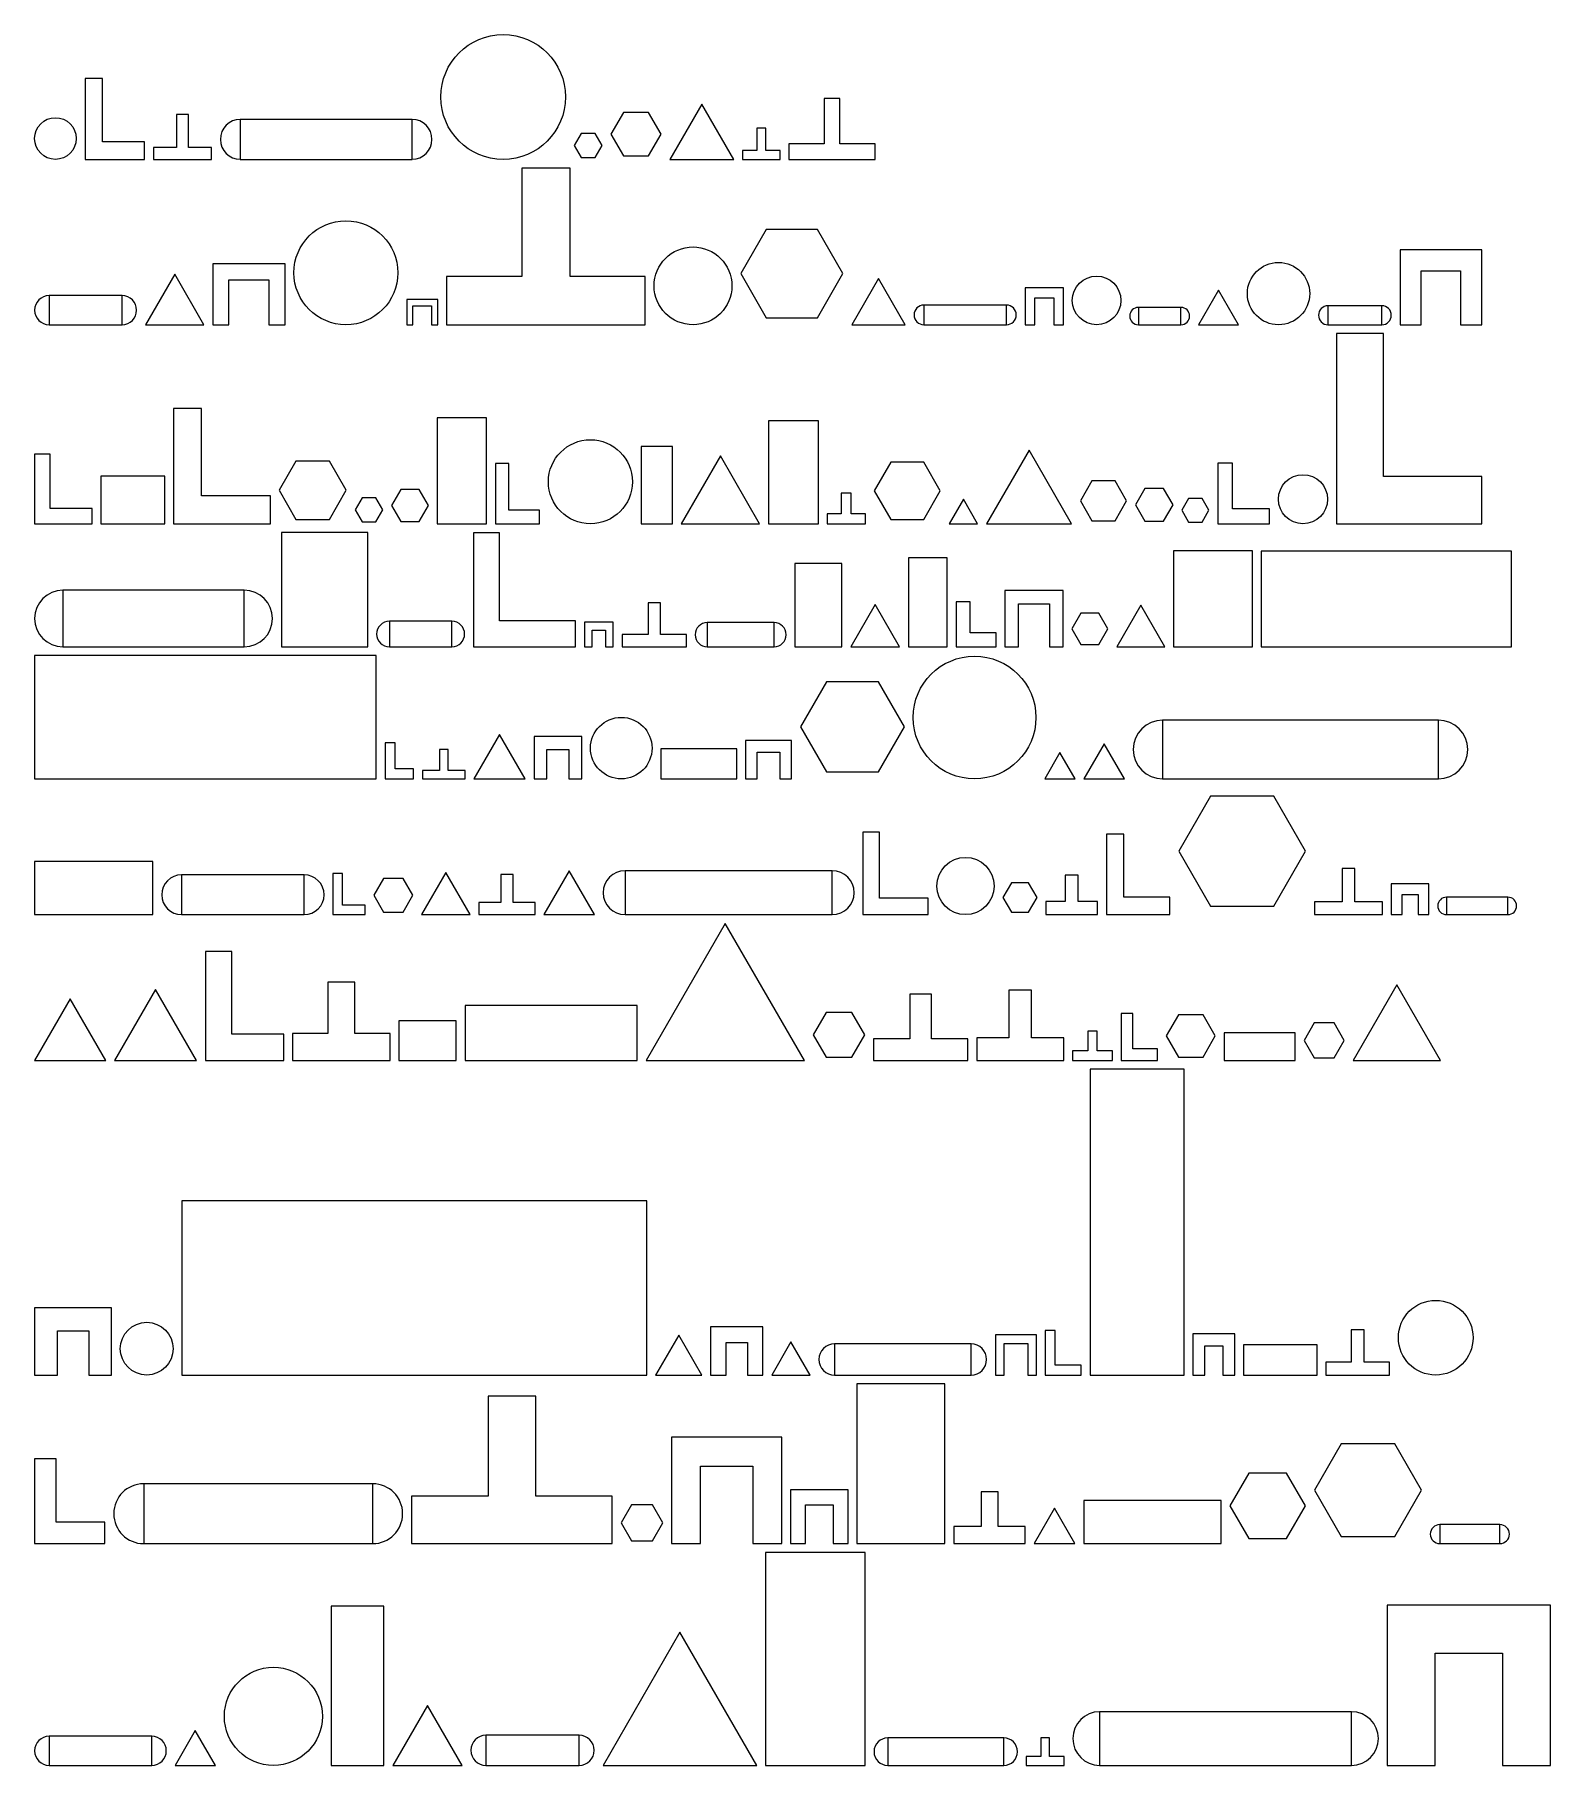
# Model space of a CAD drawing. Header units: millimetres. Extents: x 0 to 859, y 0 to 980.
import ezdxf

# ---------------------------------------------------------------- set-up
doc = ezdxf.new("R2010")
doc.units = ezdxf.units.MM

msp = doc.modelspace()

# ---------------------------------------------------------------- linework, layer by layer
for points in [[(28.59, 909.79), (62.31, 909.79), (62.31, 919.66), (38.46, 919.66), (38.46, 955.53), (28.59, 955.53), (28.59, 909.79)], [(427.39, 909.79), (476.12, 909.79), (476.12, 918.61), (456.17, 918.61), (456.17, 944.2), (447.35, 944.2), (447.35, 918.61), (427.39, 918.61), (427.39, 909.79)], [(67.31, 909.79), (100.24, 909.79), (100.24, 916.48), (87.12, 916.48), (87.12, 935.25), (80.43, 935.25), (80.43, 916.48), (67.31, 916.48), (67.31, 909.79)], [(116.55, 909.79), (213.82, 909.79), (213.82, 932.4), (116.55, 932.4)], [(354.92, 924), (347.81, 936.3), (333.61, 936.3), (326.5, 924), (333.61, 911.69), (347.81, 911.69)], [(359.92, 909.79), (396.06, 909.79), (377.99, 941.09)], [(321.5, 917.66), (317.57, 924.47), (309.71, 924.47), (305.77, 917.66), (309.71, 910.84), (317.57, 910.84)], [(401.06, 909.79), (422.39, 909.79), (422.39, 914.73), (414.2, 914.73), (414.2, 927.49), (409.26, 927.49), (409.26, 914.73), (401.06, 914.73), (401.06, 909.79)], [(233.42, 816.09), (345.98, 816.09), (345.98, 843.48), (303.39, 843.48), (303.39, 904.79), (276, 904.79), (276, 843.48), (233.42, 843.48), (233.42, 816.09)], [(457.93, 845.03), (443.46, 870.1), (414.52, 870.1), (400.04, 845.03), (414.52, 819.97), (443.46, 819.97)], [(773.64, 816.09), (785.62, 816.09), (785.62, 846.62), (807.91, 846.62), (807.91, 816.09), (819.88, 816.09), (819.88, 858.59), (773.64, 858.59), (773.64, 816.09)], [(62.78, 816.09), (95.93, 816.09), (79.36, 844.8)], [(100.93, 816.09), (110.12, 816.09), (110.12, 841.46), (132.72, 841.46), (132.72, 816.09), (141.9, 816.09), (141.9, 850.65), (100.93, 850.65), (100.93, 816.09)], [(462.93, 816.09), (493.28, 816.09), (478.11, 842.37)], [(561.15, 816.09), (566.69, 816.09), (566.69, 831.42), (577.35, 831.42), (577.35, 816.09), (582.9, 816.09), (582.9, 836.96), (561.15, 836.96), (561.15, 816.09)], [(659.37, 816.09), (682.07, 816.09), (670.72, 835.75)], [(8.27, 816.09), (49.52, 816.09), (49.52, 832.62), (8.27, 832.62)], [(210.81, 816.09), (214.35, 816.09), (214.35, 826.87), (224.88, 826.87), (224.88, 816.09), (228.42, 816.09), (228.42, 830.41), (210.81, 830.41), (210.81, 816.09)], [(503.85, 816.09), (550.58, 816.09), (550.58, 827.22), (503.85, 827.22)], [(625.34, 816.09), (649.45, 816.09), (649.45, 825.93), (625.34, 825.93)], [(732.76, 816.09), (763.27, 816.09), (763.27, 826.84), (732.76, 826.84)], [(737.49, 703.32), (820, 703.32), (820, 730.06), (764.23, 730.06), (764.23, 811.09), (737.49, 811.09), (737.49, 703.32)], [(78.72, 703.32), (133.58, 703.32), (133.58, 719.17), (94.57, 719.17), (94.57, 768.61), (78.72, 768.61), (78.72, 703.32)], [(228.11, 703.32), (256.08, 703.32), (256.08, 763.35), (228.11, 763.35), (228.11, 703.32)], [(415.7, 703.32), (444.06, 703.32), (444.06, 761.63), (415.7, 761.63), (415.7, 703.32)], [(343.7, 703.32), (361.33, 703.32), (361.33, 747.18), (343.7, 747.18), (343.7, 703.32)], [(0, 703.32), (32.59, 703.32), (32.59, 712.06), (8.75, 712.06), (8.75, 742.82), (0, 742.82), (0, 703.32)], [(176.58, 722.32), (167.08, 738.77), (148.08, 738.77), (138.58, 722.32), (148.08, 705.86), (167.08, 705.86)], [(261.08, 703.32), (286.07, 703.32), (286.07, 710.97), (268.73, 710.97), (268.73, 737.46), (261.08, 737.46), (261.08, 703.32)], [(366.33, 703.32), (410.7, 703.32), (388.51, 741.74)], [(513.1, 722.04), (503.74, 738.26), (485.02, 738.26), (475.66, 722.04), (485.02, 705.83), (503.74, 705.83)], [(539.28, 703.32), (587.5, 703.32), (563.39, 745.08)], [(670.28, 703.32), (699.68, 703.32), (699.68, 711.73), (678.7, 711.73), (678.7, 737.76), (670.28, 737.76), (670.28, 703.32)], [(37.59, 703.32), (73.72, 703.32), (73.72, 730.38), (37.59, 730.38), (37.59, 703.32)], [(618.63, 716.39), (612.1, 727.7), (599.03, 727.7), (592.5, 716.39), (599.03, 705.07), (612.1, 705.07)], [(197.28, 711.17), (193.35, 717.97), (185.5, 717.97), (181.58, 711.17), (185.5, 704.37), (193.35, 704.37)], [(223.11, 713.74), (217.9, 722.76), (207.49, 722.76), (202.28, 713.74), (207.49, 704.71), (217.9, 704.71)], [(449.06, 703.32), (470.66, 703.32), (470.66, 708.95), (462.67, 708.95), (462.67, 720.71), (457.04, 720.71), (457.04, 708.95), (449.06, 708.95), (449.06, 703.32)], [(518.1, 703.32), (534.28, 703.32), (526.19, 717.32)], [(645, 714), (639.66, 723.25), (628.98, 723.25), (623.63, 714), (628.98, 704.75), (639.66, 704.75)], [(665.28, 710.96), (661.46, 717.58), (653.82, 717.58), (650, 710.96), (653.82, 704.34), (661.46, 704.34)], [(139.79, 633.67), (188.77, 633.67), (188.77, 698.32), (139.79, 698.32), (139.79, 633.67)], [(248.64, 633.67), (306.49, 633.67), (306.49, 648.35), (263.32, 648.35), (263.32, 698.27), (248.64, 698.27), (248.64, 633.67)], [(645.32, 633.67), (689.99, 633.67), (689.99, 687.99), (645.32, 687.99), (645.32, 633.67)], [(694.99, 633.67), (836.8, 633.67), (836.8, 687.9), (694.99, 687.9), (694.99, 633.67)], [(430.78, 633.67), (457.41, 633.67), (457.41, 680.91), (430.78, 680.91), (430.78, 633.67)], [(495.03, 633.67), (517.01, 633.67), (517.01, 684.06), (495.03, 684.06), (495.03, 633.67)], [(16, 633.67), (118.79, 633.67), (118.79, 665.66), (16, 665.66)], [(332.82, 633.67), (369.28, 633.67), (369.28, 640.66), (354.55, 640.66), (354.55, 658.62), (347.55, 658.62), (347.55, 640.66), (332.82, 640.66), (332.82, 633.67)], [(462.41, 633.67), (490.03, 633.67), (476.22, 657.59)], [(522.01, 633.67), (544.75, 633.67), (544.75, 641.61), (529.95, 641.61), (529.95, 659.04), (522.01, 659.04), (522.01, 633.67)], [(549.75, 633.67), (557.46, 633.67), (557.46, 657.91), (574.94, 657.91), (574.94, 633.67), (582.65, 633.67), (582.65, 665.62), (549.75, 665.62), (549.75, 633.67)], [(613.09, 633.67), (640.32, 633.67), (626.7, 657.25)], [(200.98, 633.67), (236.42, 633.67), (236.42, 648.09), (200.98, 648.09)], [(311.49, 633.67), (315.96, 633.67), (315.96, 643.11), (323.35, 643.11), (323.35, 633.67), (327.82, 633.67), (327.82, 647.58), (311.49, 647.58), (311.49, 633.67)], [(381.12, 633.67), (418.94, 633.67), (418.94, 647.35), (381.12, 647.35)], [(608.09, 643.89), (602.98, 652.74), (592.76, 652.74), (587.65, 643.89), (592.76, 635.04), (602.98, 635.04)], [(0, 558.82), (193.56, 558.82), (193.56, 628.67), (0, 628.67), (0, 558.82)], [(492.77, 588.29), (478.03, 613.82), (448.56, 613.82), (433.82, 588.29), (448.56, 562.77), (478.03, 562.77)], [(639.09, 558.82), (795.28, 558.82), (795.28, 592.1), (639.09, 592.1)], [(198.56, 558.82), (214.73, 558.82), (214.73, 564.44), (204.18, 564.44), (204.18, 579.31), (198.56, 579.31), (198.56, 558.82)], [(248.92, 558.82), (277.99, 558.82), (263.45, 583.99)], [(282.99, 558.82), (290.2, 558.82), (290.2, 575.54), (302.72, 575.54), (302.72, 558.82), (309.94, 558.82), (309.94, 582.75), (282.99, 582.75), (282.99, 558.82)], [(402.77, 558.82), (409.39, 558.82), (409.39, 573.96), (422.2, 573.96), (422.2, 558.82), (428.82, 558.82), (428.82, 580.58), (402.77, 580.58), (402.77, 558.82)], [(594.47, 558.82), (617.45, 558.82), (605.96, 578.72)], [(219.73, 558.82), (243.92, 558.82), (243.92, 563.63), (234.23, 563.63), (234.23, 575.43), (229.42, 575.43), (229.42, 563.63), (219.73, 563.63), (219.73, 558.82)], [(354.8, 558.82), (397.77, 558.82), (397.77, 575.76), (354.8, 575.76), (354.8, 558.82)], [(572.29, 558.82), (589.47, 558.82), (580.88, 573.69)], [(720.09, 517.88), (702.12, 549.01), (666.18, 549.01), (648.21, 517.88), (666.18, 486.76), (702.12, 486.76)], [(469.31, 481.94), (506.19, 481.94), (506.19, 491.23), (478.6, 491.23), (478.6, 528.69), (469.31, 528.69), (469.31, 481.94)], [(607.2, 481.94), (643.21, 481.94), (643.21, 491.76), (617.02, 491.76), (617.02, 527.59), (607.2, 527.59), (607.2, 481.94)], [(0, 481.94), (67.02, 481.94), (67.02, 512.09), (0, 512.09), (0, 481.94)], [(83.27, 481.94), (152.75, 481.94), (152.75, 504.45), (83.27, 504.45)], [(169, 481.94), (187.23, 481.94), (187.23, 487.37), (174.43, 487.37), (174.43, 505.15), (169, 505.15), (169, 481.94)], [(214.21, 492.93), (208.72, 502.45), (197.73, 502.45), (192.23, 492.93), (197.73, 483.42), (208.72, 483.42)], [(219.21, 481.94), (246.68, 481.94), (232.94, 505.73)], [(251.68, 481.94), (283.52, 481.94), (283.52, 488.88), (271.06, 488.88), (271.06, 504.72), (264.13, 504.72), (264.13, 488.88), (251.68, 488.88), (251.68, 481.94)], [(288.52, 481.94), (317.12, 481.94), (302.82, 506.71)], [(334.52, 481.94), (451.9, 481.94), (451.9, 506.75), (334.52, 506.75)], [(567.98, 491.64), (563.14, 500.03), (553.45, 500.03), (548.6, 491.64), (553.45, 483.24), (563.14, 483.24)], [(572.98, 481.94), (602.2, 481.94), (602.2, 489.38), (591.31, 489.38), (591.31, 504.36), (583.88, 504.36), (583.88, 489.38), (572.98, 489.38), (572.98, 481.94)], [(725.09, 481.94), (763.6, 481.94), (763.6, 489.23), (747.99, 489.23), (747.99, 508.09), (740.7, 508.09), (740.7, 489.23), (725.09, 489.23), (725.09, 481.94)], [(768.6, 481.94), (774.7, 481.94), (774.7, 493.27), (783.87, 493.27), (783.87, 481.94), (789.96, 481.94), (789.96, 499.36), (768.6, 499.36), (768.6, 481.94)], [(799.91, 481.94), (834.65, 481.94), (834.65, 491.83), (799.91, 491.83)], [(346.46, 399.31), (436.11, 399.31), (391.29, 476.95)], [(96.8, 399.31), (141.15, 399.31), (141.15, 414.25), (111.74, 414.25), (111.74, 460.98), (96.8, 460.98), (96.8, 399.31)], [(146.15, 399.31), (201.37, 399.31), (201.37, 414.67), (181.44, 414.67), (181.44, 443.74), (166.08, 443.74), (166.08, 414.67), (146.15, 414.67), (146.15, 399.31)], [(747.01, 399.31), (796.55, 399.31), (771.78, 442.21)], [(0, 399.31), (40.28, 399.31), (20.14, 434.2)], [(45.28, 399.31), (91.8, 399.31), (68.54, 439.6)], [(475.28, 399.31), (528.74, 399.31), (528.74, 411.62), (508.16, 411.62), (508.16, 436.95), (495.86, 436.95), (495.86, 411.62), (475.28, 411.62), (475.28, 399.31)], [(533.74, 399.31), (583.02, 399.31), (583.02, 412.06), (564.76, 412.06), (564.76, 439.06), (552.01, 439.06), (552.01, 412.06), (533.74, 412.06), (533.74, 399.31)], [(206.37, 399.31), (238.84, 399.31), (238.84, 421.78), (206.37, 421.78), (206.37, 399.31)], [(243.84, 399.31), (341.46, 399.31), (341.46, 430.55), (243.84, 430.55), (243.84, 399.31)], [(470.28, 413.89), (462.99, 426.52), (448.4, 426.52), (441.11, 413.89), (448.4, 401.26), (462.99, 401.26)], [(615.66, 399.31), (636.12, 399.31), (636.12, 405.9), (622.26, 405.9), (622.26, 425.9), (615.66, 425.9), (615.66, 399.31)], [(668.92, 413.21), (661.97, 425.25), (648.07, 425.25), (641.12, 413.21), (648.07, 401.17), (661.97, 401.17)], [(588.02, 399.31), (610.66, 399.31), (610.66, 404.76), (602.07, 404.76), (602.07, 415.91), (596.62, 415.91), (596.62, 404.76), (588.02, 404.76), (588.02, 399.31)], [(673.92, 399.31), (714.21, 399.31), (714.21, 415.05), (673.92, 415.05), (673.92, 399.31)], [(742.01, 410.71), (736.31, 420.58), (724.91, 420.58), (719.21, 410.71), (724.91, 400.84), (736.31, 400.84)], [(597.98, 221.11), (651.19, 221.11), (651.19, 394.31), (597.98, 394.31), (597.98, 221.11)], [(83.45, 221.11), (346.81, 221.11), (346.81, 319.83), (83.45, 319.83), (83.45, 221.11)], [(0, 221.11), (12.91, 221.11), (12.91, 246.21), (30.64, 246.21), (30.64, 221.11), (43.55, 221.11), (43.55, 259.12), (0, 259.12), (0, 221.11)], [(382.97, 221.11), (391.83, 221.11), (391.83, 239.56), (403.8, 239.56), (403.8, 221.11), (412.66, 221.11), (412.66, 248.42), (382.97, 248.42), (382.97, 221.11)], [(572.58, 221.11), (592.98, 221.11), (592.98, 226.63), (578.1, 226.63), (578.1, 246.43), (572.58, 246.43), (572.58, 221.11)], [(731.6, 221.11), (767.63, 221.11), (767.63, 228.39), (753.26, 228.39), (753.26, 246.64), (745.98, 246.64), (745.98, 228.39), (731.6, 228.39), (731.6, 221.11)], [(351.81, 221.11), (377.97, 221.11), (364.89, 243.77)], [(417.66, 221.11), (439.35, 221.11), (428.5, 239.89)], [(453.18, 221.11), (530.51, 221.11), (530.51, 238.78), (453.18, 238.78)], [(544.34, 221.11), (549.27, 221.11), (549.27, 238.92), (562.65, 238.92), (562.65, 221.11), (567.58, 221.11), (567.58, 243.85), (544.34, 243.85), (544.34, 221.11)], [(656.19, 221.11), (662.98, 221.11), (662.98, 237.73), (673.12, 237.73), (673.12, 221.11), (679.91, 221.11), (679.91, 244.51), (656.19, 244.51), (656.19, 221.11)], [(684.91, 221.11), (726.6, 221.11), (726.6, 238.21), (684.91, 238.21), (684.91, 221.11)], [(465.83, 125.62), (515.77, 125.62), (515.77, 216.11), (465.83, 216.11), (465.83, 125.62)], [(213.51, 125.62), (327.28, 125.62), (327.28, 152.59), (283.88, 152.59), (283.88, 209.13), (256.91, 209.13), (256.91, 152.59), (213.51, 152.59), (213.51, 125.62)], [(360.87, 125.62), (377.18, 125.62), (377.18, 169.55), (406.99, 169.55), (406.99, 125.62), (423.29, 125.62), (423.29, 185.85), (360.87, 185.85), (360.87, 125.62)], [(785.7, 155.95), (770.54, 182.22), (740.21, 182.22), (725.04, 155.95), (740.21, 129.69), (770.54, 129.69)], [(0, 125.62), (39.83, 125.62), (39.83, 137.87), (12.25, 137.87), (12.25, 173.69), (0, 173.69), (0, 125.62)], [(61.79, 125.62), (191.55, 125.62), (191.55, 159.54), (61.79, 159.54)], [(720.04, 147.03), (709.34, 165.58), (687.92, 165.58), (677.22, 147.03), (687.92, 128.49), (709.34, 128.49)], [(355.87, 137.42), (349.97, 147.63), (338.18, 147.63), (332.28, 137.42), (338.18, 127.2), (349.97, 127.2)], [(428.29, 125.62), (436.65, 125.62), (436.65, 147.68), (452.47, 147.68), (452.47, 125.62), (460.83, 125.62), (460.83, 156.04), (428.29, 156.04), (428.29, 125.62)], [(520.77, 125.62), (561.28, 125.62), (561.28, 135.27), (545.85, 135.27), (545.85, 154.87), (536.2, 154.87), (536.2, 135.27), (520.77, 135.27), (520.77, 125.62)], [(594.38, 125.62), (672.22, 125.62), (672.22, 149.98), (594.38, 149.98), (594.38, 125.62)], [(566.28, 125.62), (589.38, 125.62), (577.83, 145.63)], [(796.09, 125.62), (830.18, 125.62), (830.18, 136.39), (796.09, 136.39)], [(414.14, 0), (470.57, 0), (470.57, 120.62), (414.14, 120.62), (414.14, 0)], [(168.05, 0), (197.93, 0), (197.93, 90.2), (168.05, 90.2), (168.05, 0)], [(766.31, 0), (793.49, 0), (793.49, 63.52), (831.57, 63.52), (831.57, 0), (858.76, 0), (858.76, 90.7), (766.31, 90.7), (766.31, 0)], [(322.04, 0), (409.14, 0), (365.59, 75.43)], [(202.93, 0), (242.19, 0), (222.56, 33.99)], [(603.39, 0), (746.12, 0), (746.12, 30.37), (603.39, 30.37)], [(79.61, 0), (102.49, 0), (91.05, 19.82)], [(8.27, 0), (66.34, 0), (66.34, 16.54), (8.27, 16.54)], [(255.72, 0), (308.5, 0), (308.5, 17.06), (255.72, 17.06)], [(483.34, 0), (549.02, 0), (549.02, 15.54), (483.34, 15.54)], [(561.79, 0), (583.2, 0), (583.2, 5), (574.99, 5), (574.99, 15.52), (570, 15.52), (570, 5), (561.79, 5), (561.79, 0)]]:
    msp.add_lwpolyline(points, close=True)
for centre, radius in [((265.45, 945.12), 35.33), ((11.8, 921.59), 11.8), ((176.36, 845.54), 29.45), ((373.01, 838.12), 22.03), ((601.66, 829.85), 13.76), ((704.73, 833.74), 17.66), ((314.89, 727.13), 23.81), ((718.59, 717.23), 13.91), ((532.53, 593.58), 34.76), ((332.37, 576.25), 17.43), ((527.4, 498.15), 16.2), ((793.79, 242.26), 21.16), ((63.5, 236.06), 14.95), ((135.27, 27.78), 27.78)]:
    msp.add_circle(centre, radius)
for centre, radius, start, end in [((116.55, 921.1), 11.3, 90, 270), ((213.82, 921.1), 11.3, 270, 90), ((8.27, 824.35), 8.27, 90, 270), ((49.52, 824.35), 8.27, 270, 90), ((503.85, 821.66), 5.57, 90, 270), ((550.58, 821.66), 5.57, 270, 90), ((625.34, 821.01), 4.92, 90, 270), ((649.45, 821.01), 4.92, 270, 90), ((732.76, 821.46), 5.37, 90, 270), ((763.27, 821.46), 5.37, 270, 90), ((16, 649.66), 16, 90, 270), ((118.79, 649.66), 16, 270, 90), ((200.98, 640.88), 7.21, 90, 270), ((236.42, 640.88), 7.21, 270, 90), ((381.12, 640.51), 6.84, 90, 270), ((418.94, 640.51), 6.84, 270, 90), ((639.09, 575.46), 16.64, 90, 270), ((795.28, 575.46), 16.64, 270, 90), ((83.27, 493.2), 11.25, 90, 270), ((152.75, 493.2), 11.25, 270, 90), ((334.52, 494.35), 12.41, 90, 270), ((451.9, 494.35), 12.41, 270, 90), ((799.91, 486.89), 4.94, 90, 270), ((834.65, 486.89), 4.94, 270, 90), ((453.18, 229.94), 8.83, 90, 270), ((530.51, 229.94), 8.83, 270, 90), ((61.79, 142.58), 16.96, 90, 270), ((191.55, 142.58), 16.96, 270, 90), ((796.09, 131.01), 5.38, 90, 270), ((830.18, 131.01), 5.38, 270, 90), ((603.39, 15.19), 15.19, 90, 270), ((746.12, 15.19), 15.19, 270, 90), ((8.27, 8.27), 8.27, 90, 270), ((66.34, 8.27), 8.27, 270, 90), ((255.72, 8.53), 8.53, 90, 270), ((308.5, 8.53), 8.53, 270, 90), ((483.34, 7.77), 7.77, 90, 270), ((549.02, 7.77), 7.77, 270, 90)]:
    msp.add_arc(centre, radius, start, end)

doc.saveas('drawing.dxf')
